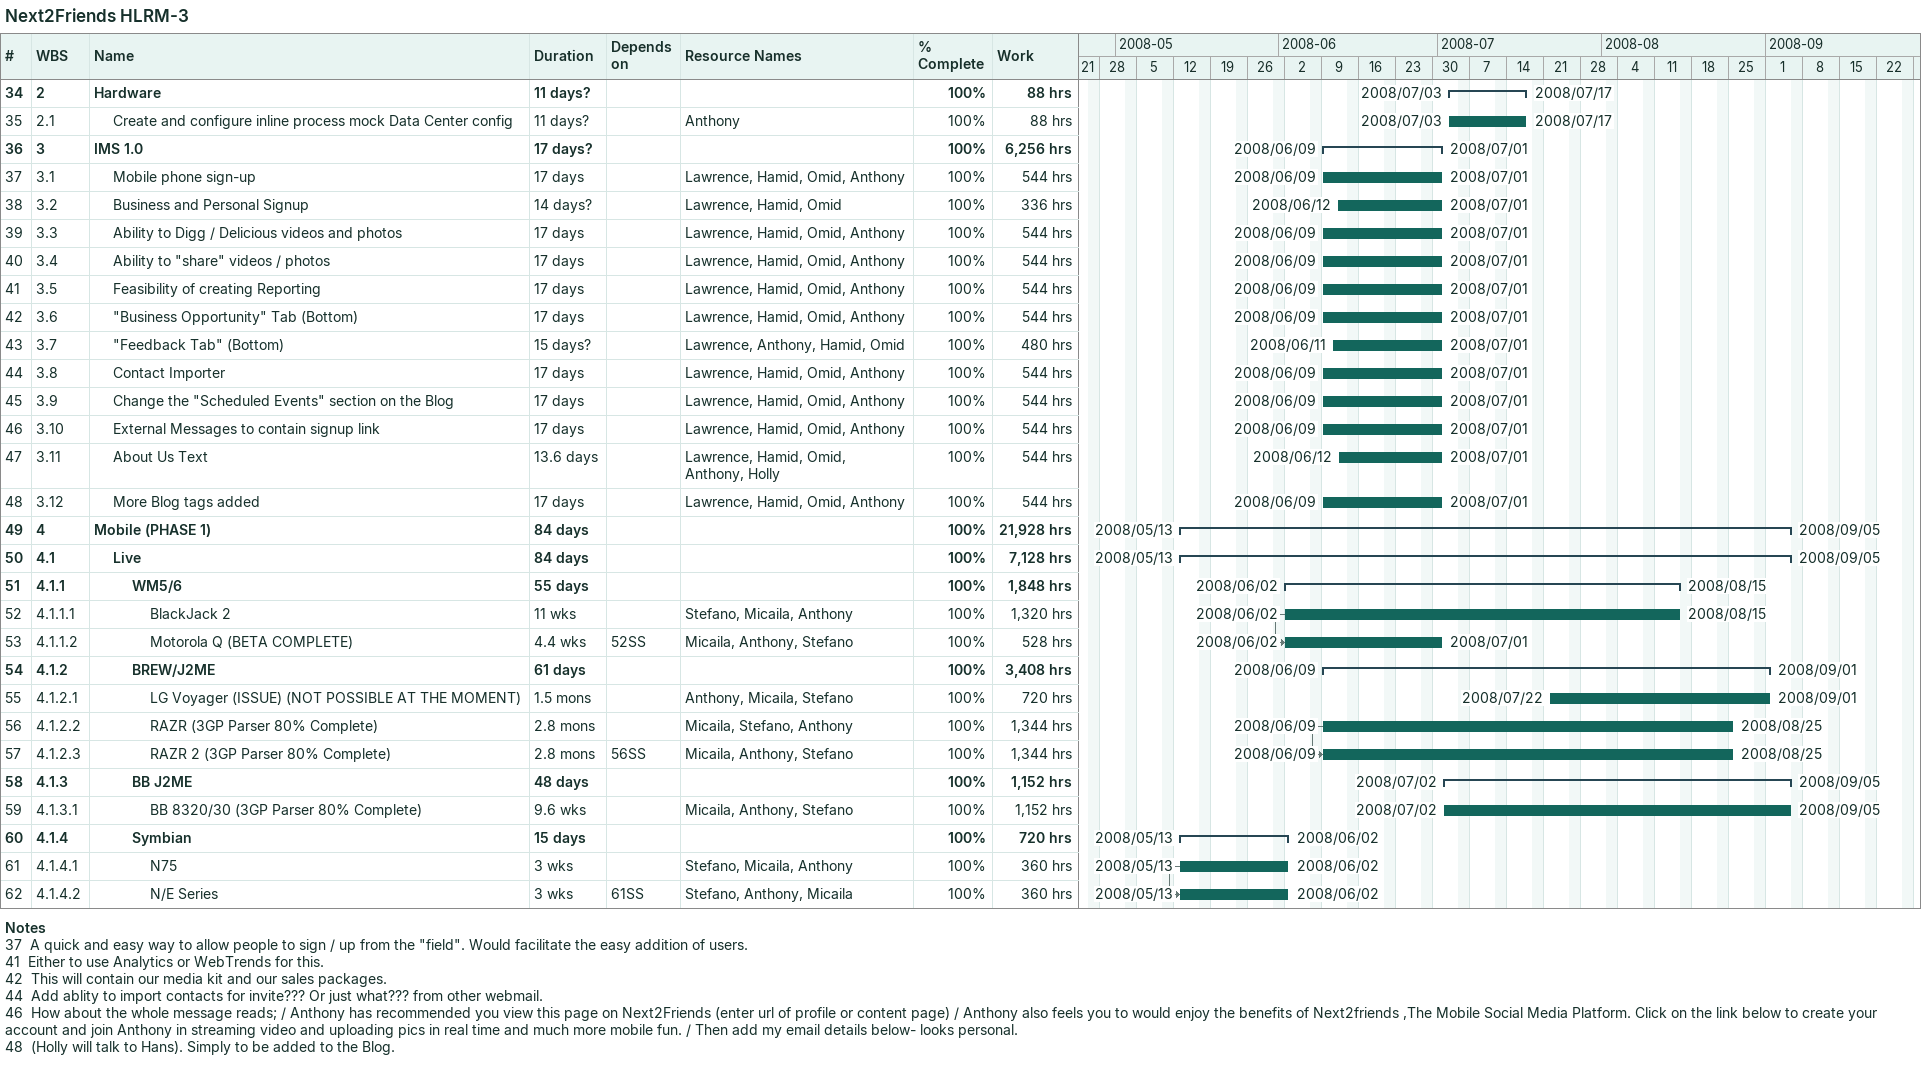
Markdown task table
Next2Friends HLRM-3

| ID | WBS | Task | Duration | Start | Finish | Predecessors | Resources | % complete | Work (h) |
|---|---|---|---|---|---|---|---|---|---|
| 34 | 2 | **Hardware** | 11d? | 2008-07-03 | 2008-07-17 |  |  | 100 | 88 |
| 35 | 2.1 | Create and configure inline process mock Data Center config | 11d? | 2008-07-03 | 2008-07-17 |  | Anthony | 100 | 88 |
| 36 | 3 | **IMS 1.0** | 17d? | 2008-06-09 | 2008-07-01 |  |  | 100 | 6256 |
| 37 | 3.1 | Mobile phone sign-up | 17d | 2008-06-09 | 2008-07-01 |  | Lawrence, Hamid, Omid, Anthony | 100 | 544 |
| 38 | 3.2 | Business and Personal Signup | 14d? | 2008-06-12 | 2008-07-01 |  | Lawrence, Hamid, Omid | 100 | 336 |
| 39 | 3.3 | Ability to Digg / Delicious videos and photos | 17d | 2008-06-09 | 2008-07-01 |  | Lawrence, Hamid, Omid, Anthony | 100 | 544 |
| 40 | 3.4 | Ability to "share" videos / photos | 17d | 2008-06-09 | 2008-07-01 |  | Lawrence, Hamid, Omid, Anthony | 100 | 544 |
| 41 | 3.5 | Feasibility of creating Reporting | 17d | 2008-06-09 | 2008-07-01 |  | Lawrence, Hamid, Omid, Anthony | 100 | 544 |
| 42 | 3.6 | "Business Opportunity" Tab (Bottom) | 17d | 2008-06-09 | 2008-07-01 |  | Lawrence, Hamid, Omid, Anthony | 100 | 544 |
| 43 | 3.7 | "Feedback Tab" (Bottom) | 15d? | 2008-06-11 | 2008-07-01 |  | Lawrence, Anthony, Hamid, Omid | 100 | 480 |
| 44 | 3.8 | Contact Importer | 17d | 2008-06-09 | 2008-07-01 |  | Lawrence, Hamid, Omid, Anthony | 100 | 544 |
| 45 | 3.9 | Change the "Scheduled Events" section on the Blog | 17d | 2008-06-09 | 2008-07-01 |  | Lawrence, Hamid, Omid, Anthony | 100 | 544 |
| 46 | 3.10 | External Messages to contain signup link | 17d | 2008-06-09 | 2008-07-01 |  | Lawrence, Hamid, Omid, Anthony | 100 | 544 |
| 47 | 3.11 | About Us Text | 13.6d | 2008-06-12 | 2008-07-01 |  | Lawrence, Hamid, Omid, Anthony, Holly | 100 | 544 |
| 48 | 3.12 | More Blog tags added | 17d | 2008-06-09 | 2008-07-01 |  | Lawrence, Hamid, Omid, Anthony | 100 | 544 |
| 49 | 4 | **Mobile (PHASE 1)** | 84d | 2008-05-13 | 2008-09-05 |  |  | 100 | 21928 |
| 50 | 4.1 | **Live** | 84d | 2008-05-13 | 2008-09-05 |  |  | 100 | 7128 |
| 51 | 4.1.1 | **WM5/6** | 55d | 2008-06-02 | 2008-08-15 |  |  | 100 | 1848 |
| 52 | 4.1.1.1 | BlackJack 2 | 11w | 2008-06-02 | 2008-08-15 |  | Stefano, Micaila, Anthony | 100 | 1320 |
| 53 | 4.1.1.2 | Motorola Q (BETA COMPLETE) | 4.4w | 2008-06-02 | 2008-07-01 | 52SS | Micaila, Anthony, Stefano | 100 | 528 |
| 54 | 4.1.2 | **BREW/J2ME** | 61d | 2008-06-09 | 2008-09-01 |  |  | 100 | 3408 |
| 55 | 4.1.2.1 | LG Voyager (ISSUE) (NOT POSSIBLE AT THE MOMENT) | 1.5mo | 2008-07-22 | 2008-09-01 |  | Anthony, Micaila, Stefano | 100 | 720 |
| 56 | 4.1.2.2 | RAZR (3GP Parser 80% Complete) | 2.8mo | 2008-06-09 | 2008-08-25 |  | Micaila, Stefano, Anthony | 100 | 1344 |
| 57 | 4.1.2.3 | RAZR 2 (3GP Parser 80% Complete) | 2.8mo | 2008-06-09 | 2008-08-25 | 56SS | Micaila, Anthony, Stefano | 100 | 1344 |
| 58 | 4.1.3 | **BB J2ME** | 48d | 2008-07-02 | 2008-09-05 |  |  | 100 | 1152 |
| 59 | 4.1.3.1 | BB 8320/30 (3GP Parser 80% Complete) | 9.6w | 2008-07-02 | 2008-09-05 |  | Micaila, Anthony, Stefano | 100 | 1152 |
| 60 | 4.1.4 | **Symbian** | 15d | 2008-05-13 | 2008-06-02 |  |  | 100 | 720 |
| 61 | 4.1.4.1 | N75 | 3w | 2008-05-13 | 2008-06-02 |  | Stefano, Micaila, Anthony | 100 | 360 |
| 62 | 4.1.4.2 | N/E Series | 3w | 2008-05-13 | 2008-06-02 | 61SS | Stefano, Anthony, Micaila | 100 | 360 |

Notes
- 37: A quick and easy way to allow people to sign / up from the "field". Would facilitate the easy addition of users.
- 41: Either to use Analytics or WebTrends for this.
- 42: This will contain our media kit and our sales packages.
- 44: Add ablity to import contacts for invite??? Or just what??? from other webmail.
- 46: How about the whole message reads; / Anthony has recommended you view this page on Next2Friends (enter url of profile or content page) / Anthony also feels you to would enjoy the benefits of Next2friends ,The Mobile Social Media Platform. Click on the link below to create your account and join Anthony in streaming video and uploading pics in real time and much more mobile fun. / Then add my email details below- looks personal.
- 48: (Holly will talk to Hans). Simply to be added to the Blog.
